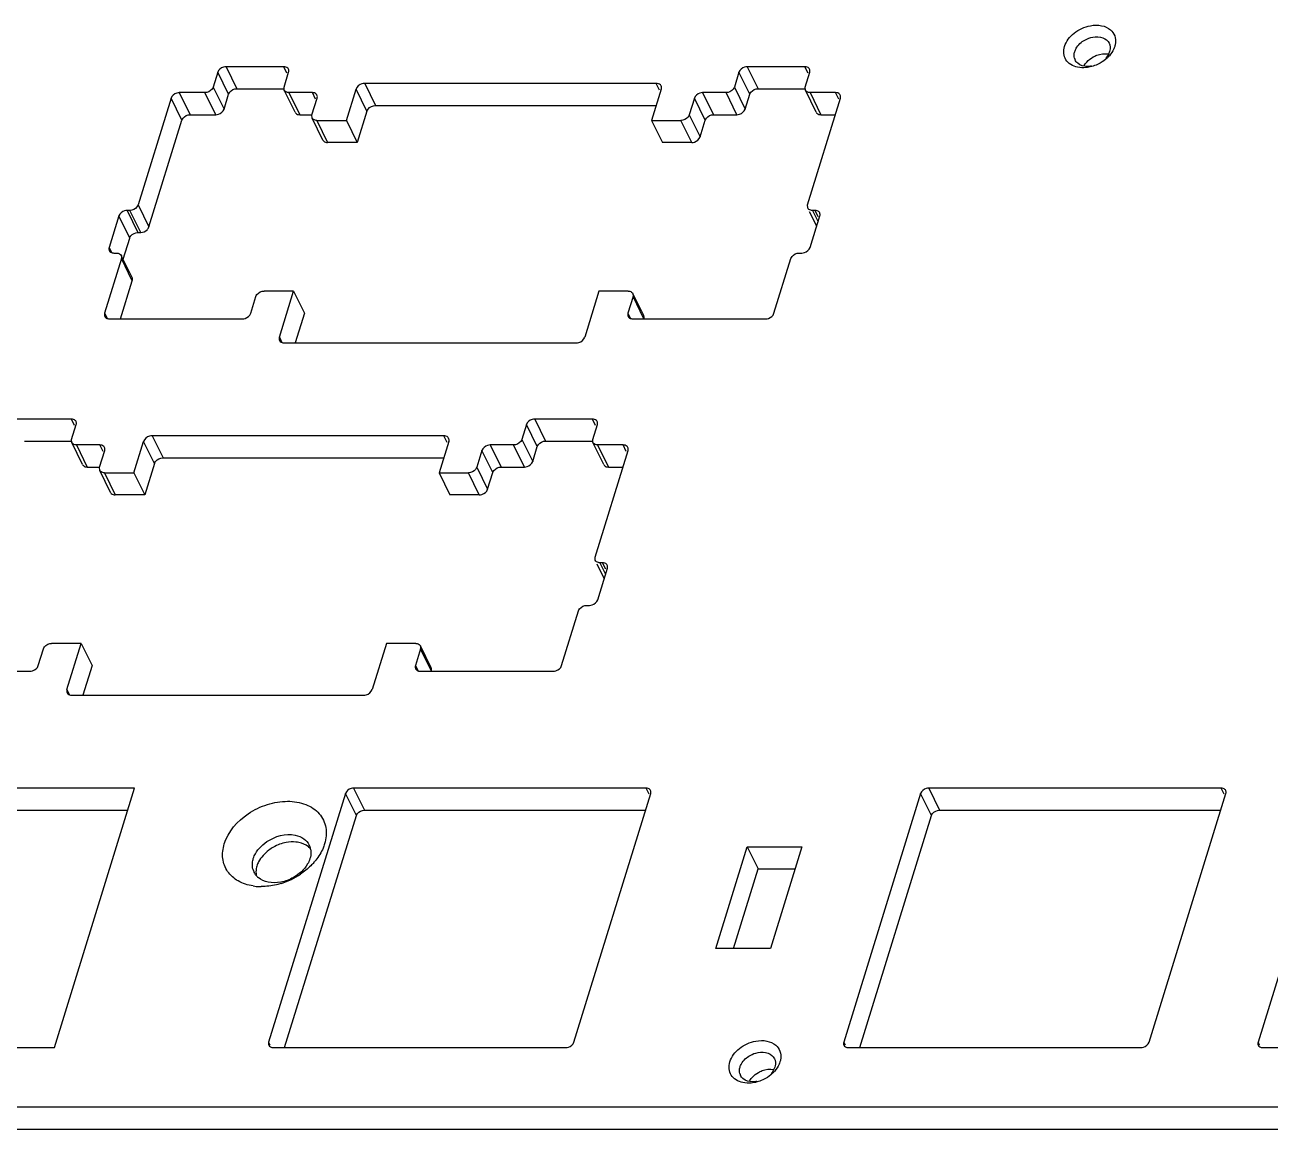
# Model space of a CAD drawing. Header units: millimetres. Extents: x 491 to 1718, y -1006 to -146.
# Drawn here: x 1359.1 to 1411.7, y -400.4 to -353.7 of the extents above; entities that cross this region are included whole.
import ezdxf

# ---------------------------------------------------------------- set-up
doc = ezdxf.new("R2010")
doc.units = ezdxf.units.MM
doc.layers.get('0').update_dxf_attribs({"lineweight": 30})

msp = doc.modelspace()

# ---------------------------------------------------------------- linework, layer by layer
at = {"color": 7, "linetype": 'Continuous'}
for p, q in [((1370.055, -355.477), (1367.614, -355.477)), ((1367.614, -355.477), (1368.072, -356.409)), ((1370.187, -355.747), (1370.055, -355.477)), ((1392.068, -355.477), (1389.627, -355.477)), ((1389.627, -355.477), (1390.085, -356.409)), ((1392.201, -355.747), (1392.068, -355.477)), ((1367.265, -355.712), (1367.071, -356.339)), ((1367.723, -356.644), (1367.265, -355.712)), ((1370.065, -356.339), (1370.258, -355.712)), ((1389.278, -355.712), (1389.085, -356.339)), ((1389.736, -356.644), (1389.278, -355.712)), ((1392.078, -356.339), (1392.272, -355.712)), ((1366.722, -356.574), (1365.64, -356.574)), ((1365.64, -356.574), (1366.098, -357.506)), ((1367.18, -357.506), (1366.722, -356.574)), ((1367.071, -356.339), (1367.529, -357.271)), ((1368.072, -356.409), (1370.065, -356.409)), ((1370.072, -356.471), (1370.065, -356.339)), ((1370.529, -357.403), (1370.072, -356.471)), ((1371.259, -356.574), (1370.269, -356.574)), ((1370.269, -356.574), (1370.726, -357.506)), ((1371.391, -356.843), (1371.259, -356.574)), ((1372.696, -357.749), (1373.104, -356.429)), ((1373.562, -357.361), (1373.104, -356.429)), ((1385.785, -356.182), (1373.47, -356.182)), ((1373.47, -356.182), (1373.928, -357.114)), ((1385.999, -356.429), (1385.591, -357.749)), ((1385.924, -356.465), (1385.785, -356.182)), ((1388.736, -356.574), (1387.746, -356.574)), ((1387.746, -356.574), (1388.203, -357.506)), ((1389.193, -357.506), (1388.736, -356.574)), ((1389.085, -356.339), (1389.542, -357.271)), ((1390.085, -356.409), (1392.078, -356.409)), ((1392.085, -356.471), (1392.078, -356.339)), ((1392.543, -357.403), (1392.085, -356.471)), ((1393.364, -356.574), (1392.282, -356.574)), ((1392.282, -356.574), (1392.739, -357.506)), ((1393.497, -356.843), (1393.364, -356.574)), ((1365.291, -356.809), (1363.899, -361.313)), ((1365.749, -357.741), (1365.291, -356.809)), ((1367.529, -357.271), (1367.723, -356.644)), ((1371.244, -357.514), (1371.462, -356.809)), ((1373.928, -357.114), (1385.787, -357.114)), ((1387.397, -356.809), (1387.179, -357.514)), ((1387.854, -357.741), (1387.397, -356.809)), ((1389.542, -357.271), (1389.736, -356.644)), ((1392.176, -361.313), (1393.568, -356.809)), ((1366.098, -357.506), (1367.18, -357.506)), ((1370.726, -357.506), (1371.244, -357.506)), ((1371.251, -357.646), (1371.244, -357.514)), ((1371.709, -358.578), (1371.251, -357.646)), ((1373.562, -357.361), (1373.154, -358.681)), ((1387.179, -357.514), (1387.636, -358.446)), ((1388.203, -357.506), (1389.193, -357.506)), ((1392.739, -357.506), (1393.352, -357.506)), ((1364.357, -362.245), (1365.749, -357.741)), ((1371.448, -357.749), (1372.696, -357.749)), ((1371.448, -357.749), (1371.906, -358.681)), ((1372.696, -357.749), (1373.154, -358.681)), ((1385.591, -357.749), (1386.83, -357.749)), ((1385.591, -357.749), (1386.049, -358.681)), ((1387.287, -358.681), (1386.83, -357.749)), ((1387.636, -358.446), (1387.854, -357.741)), ((1373.154, -358.681), (1371.906, -358.681)), ((1387.287, -358.681), (1386.049, -358.681)), ((1363.899, -361.313), (1364.357, -362.245)), ((1392.183, -361.445), (1392.176, -361.313)), ((1363.086, -361.783), (1362.675, -363.114)), ((1363.544, -362.715), (1363.086, -361.783)), ((1363.55, -361.548), (1363.435, -361.548)), ((1363.435, -361.548), (1363.893, -362.48)), ((1364.008, -362.48), (1363.55, -361.548)), ((1392.563, -362.22), (1392.262, -361.605)), ((1392.287, -363.114), (1392.698, -361.783)), ((1392.495, -361.548), (1392.38, -361.548)), ((1392.38, -361.548), (1392.62, -362.037)), ((1392.627, -361.818), (1392.495, -361.548)), ((1363.268, -363.609), (1363.544, -362.715)), ((1363.893, -362.48), (1364.008, -362.48)), ((1362.675, -363.114), (1362.777, -363.323)), ((1362.879, -363.349), (1362.994, -363.349)), ((1363.648, -364.385), (1363.19, -363.452)), ((1363.191, -363.452), (1363.197, -363.584)), ((1391.823, -363.349), (1391.938, -363.349)), ((1363.197, -363.584), (1362.483, -365.895)), ((1363.655, -364.517), (1363.197, -363.584)), ((1390.76, -365.895), (1391.474, -363.584)), ((1363.156, -366.13), (1363.655, -364.517)), ((1370.469, -364.955), (1369.221, -364.955)), ((1369.868, -366.902), (1370.469, -364.955)), ((1370.469, -364.955), (1370.927, -365.888)), ((1383.364, -364.955), (1382.763, -366.902)), ((1384.603, -364.955), (1383.364, -364.955)), ((1368.654, -365.895), (1368.872, -365.19)), ((1384.807, -365.19), (1384.589, -365.895)), ((1385.257, -365.99), (1384.8, -365.058)), ((1384.8, -365.058), (1384.807, -365.19)), ((1385.264, -366.123), (1384.807, -365.19)), ((1362.483, -365.895), (1362.586, -366.104)), ((1370.927, -365.888), (1370.537, -367.148)), ((1384.589, -365.895), (1384.691, -366.104)), ((1362.687, -366.13), (1368.305, -366.13)), ((1384.792, -366.13), (1390.411, -366.13)), ((1369.868, -366.902), (1369.976, -367.123)), ((1370.082, -367.148), (1382.396, -367.148)), ((1361.08, -370.36), (1358.64, -370.36)), ((1361.213, -370.63), (1361.08, -370.36)), ((1361.091, -371.222), (1361.284, -370.595)), ((1380.304, -370.595), (1380.11, -371.222)), ((1380.762, -371.527), (1380.304, -370.595)), ((1383.094, -370.36), (1380.653, -370.36)), ((1380.653, -370.36), (1381.111, -371.292)), ((1383.226, -370.63), (1383.094, -370.36)), ((1383.104, -371.222), (1383.298, -370.595)), ((1359.097, -371.292), (1361.091, -371.292)), ((1361.097, -371.354), (1361.091, -371.222)), ((1361.555, -372.286), (1361.098, -371.354)), ((1363.722, -372.632), (1364.13, -371.312)), ((1364.587, -372.244), (1364.13, -371.312)), ((1376.811, -371.065), (1364.496, -371.065)), ((1364.496, -371.065), (1364.954, -371.997)), ((1377.025, -371.312), (1376.617, -372.632)), ((1376.95, -371.349), (1376.811, -371.065)), ((1380.11, -371.222), (1380.568, -372.154)), ((1381.111, -371.292), (1383.104, -371.292)), ((1383.111, -371.354), (1383.104, -371.222)), ((1383.568, -372.286), (1383.111, -371.354)), ((1362.284, -371.457), (1361.294, -371.457)), ((1361.294, -371.457), (1361.752, -372.389)), ((1362.27, -372.397), (1362.488, -371.692)), ((1362.417, -371.727), (1362.284, -371.457)), ((1378.422, -371.692), (1378.205, -372.397)), ((1378.88, -372.624), (1378.422, -371.692)), ((1379.761, -371.457), (1378.771, -371.457)), ((1378.771, -371.457), (1379.229, -372.389)), ((1380.219, -372.389), (1379.761, -371.457)), ((1380.568, -372.154), (1380.762, -371.527)), ((1383.202, -376.196), (1384.594, -371.692)), ((1384.39, -371.457), (1383.308, -371.457)), ((1383.308, -371.457), (1383.765, -372.389)), ((1384.522, -371.727), (1384.39, -371.457)), ((1361.752, -372.389), (1362.27, -372.389)), ((1362.277, -372.529), (1362.27, -372.397)), ((1364.587, -372.244), (1364.179, -373.564)), ((1364.954, -371.997), (1376.813, -371.997)), ((1378.205, -372.397), (1378.662, -373.329)), ((1379.229, -372.389), (1380.219, -372.389)), ((1383.765, -372.389), (1384.378, -372.389)), ((1362.735, -373.461), (1362.277, -372.529)), ((1362.474, -372.632), (1363.722, -372.632)), ((1362.474, -372.632), (1362.931, -373.564)), ((1363.722, -372.632), (1364.179, -373.564)), ((1376.617, -372.632), (1377.856, -372.632)), ((1376.617, -372.632), (1377.074, -373.564)), ((1378.313, -373.564), (1377.856, -372.632)), ((1378.662, -373.329), (1378.88, -372.624)), ((1364.179, -373.564), (1362.931, -373.564)), ((1378.313, -373.564), (1377.074, -373.564)), ((1383.208, -376.328), (1383.202, -376.196)), ((1383.589, -377.103), (1383.287, -376.489)), ((1383.52, -376.431), (1383.405, -376.431)), ((1383.405, -376.431), (1383.646, -376.92)), ((1383.653, -376.701), (1383.52, -376.431)), ((1383.313, -377.998), (1383.724, -376.666)), ((1381.786, -380.778), (1382.5, -378.468)), ((1382.849, -378.233), (1382.964, -378.233)), ((1359.68, -380.778), (1359.898, -380.073)), ((1361.495, -379.838), (1360.247, -379.838)), ((1360.893, -381.785), (1361.495, -379.838)), ((1361.495, -379.838), (1361.952, -380.771)), ((1374.39, -379.838), (1373.788, -381.785)), ((1375.629, -379.838), (1374.39, -379.838)), ((1375.832, -380.073), (1375.614, -380.778)), ((1376.283, -380.874), (1375.825, -379.941)), ((1375.825, -379.941), (1375.832, -380.073)), ((1376.29, -381.006), (1375.832, -380.073)), ((1361.952, -380.771), (1361.563, -382.032)), ((1375.614, -380.778), (1375.717, -380.987)), ((1353.713, -381.013), (1359.331, -381.013)), ((1375.818, -381.013), (1381.437, -381.013)), ((1360.893, -381.785), (1361.002, -382.006)), ((1361.107, -382.032), (1373.422, -382.032)), ((1363.752, -385.948), (1351.128, -385.948)), ((1360.363, -396.915), (1363.752, -385.948)), ((1385.355, -385.948), (1373.004, -385.948)), ((1373.004, -385.948), (1373.461, -386.881)), ((1385.485, -386.214), (1385.355, -385.948)), ((1409.648, -385.948), (1397.297, -385.948)), ((1397.297, -385.948), (1397.754, -386.881)), ((1409.778, -386.214), (1409.648, -385.948)), ((1372.661, -386.179), (1369.414, -396.684)), ((1373.118, -387.112), (1372.661, -386.179)), ((1382.309, -396.684), (1385.555, -386.179)), ((1396.953, -386.179), (1393.707, -396.684)), ((1397.411, -387.112), (1396.953, -386.179)), ((1406.602, -396.684), (1409.848, -386.179)), ((1414.454, -386.179), (1411.208, -396.684)), ((1351.586, -386.881), (1363.463, -386.881)), ((1370.089, -396.915), (1373.118, -387.112)), ((1373.461, -386.881), (1385.339, -386.881)), ((1394.382, -396.915), (1397.411, -387.112)), ((1397.754, -386.881), (1409.632, -386.881)), ((1388.305, -392.722), (1389.63, -388.432)), ((1389.63, -388.432), (1391.933, -388.432)), ((1389.63, -388.432), (1390.088, -389.365)), ((1391.933, -388.432), (1390.607, -392.722)), ((1389.05, -392.722), (1390.088, -389.365)), ((1390.088, -389.365), (1391.645, -389.365)), ((1390.607, -392.722), (1388.305, -392.722)), ((1347.739, -396.915), (1360.363, -396.915)), ((1369.414, -396.684), (1369.467, -396.791)), ((1369.615, -396.915), (1381.966, -396.915)), ((1393.707, -396.684), (1393.76, -396.791)), ((1393.908, -396.915), (1406.259, -396.915)), ((1411.208, -396.684), (1411.26, -396.791)), ((1411.408, -396.915), (1423.759, -396.915)), ((1516.103, -399.423), (1125.02, -399.423)), ((1125.478, -400.355), (1516.561, -400.355))]:
    msp.add_line(p, q, dxfattribs=at)
for centre, radius, start, end in [((1403.858, -355.01), 0.418, 194.356, 206.1409), ((1370.515, -388.66), 0.685, 10.8641, 26.0885), ((1369.406, -387.411), 2.551, 318.6461, 321.4986), ((1369.406, -389.205), 0.68, 194.3459, 206.141), ((1369.444, -389.174), 0.729, 220.5336, 229.4494), ((1368.989, -386.947), 3.178, 287.6808, 303.9148), ((1369.088, -387.879), 2.232, 261.469, 264.9558), ((1369.1, -387.732), 2.38, 264.9707, 270.0306), ((1389.719, -397.901), 0.418, 194.356, 206.1409)]:
    msp.add_arc(centre, radius, start, end, dxfattribs=at)
for points, knots in [([(1403.034, -354.624), (1403.103, -354.403), (1403.423, -353.998), (1403.881, -353.791), (1404.129, -353.746)], [0, 0, 0, 0, 0.476961, 1, 1, 1, 1]), ([(1404.129, -353.746), (1404.284, -353.717), (1404.585, -353.709), (1404.868, -353.831), (1404.972, -353.919)], [0, 0, 0, 0, 0.534997, 1, 1, 1, 1]), ([(1404.972, -353.919), (1405.051, -353.987), (1405.181, -354.169), (1405.196, -354.39), (1405.182, -354.496)], [0, 0, 0, 0, 0.493201, 1, 1, 1, 1]), ([(1403.464, -354.841), (1403.479, -354.793), (1403.57, -354.591), (1403.745, -354.434), (1403.892, -354.351)], [0, 0, 0, 0, 0.230397, 1, 1, 1, 1]), ([(1404.225, -354.23), (1404.365, -354.205), (1404.639, -354.205), (1404.867, -354.383), (1404.919, -354.489)], [0, 0, 0, 0, 0.546134, 1, 1, 1, 1]), ([(1403.587, -355.502), (1403.484, -355.481), (1403.292, -355.41), (1403.073, -355.2), (1402.979, -354.916), (1403.005, -354.719), (1403.034, -354.624)], [0, 0, 0, 0, 0.26673, 0.508909, 0.746122, 1, 1, 1, 1]), ([(1403.453, -355.113), (1403.436, -355.048), (1403.435, -354.953), (1403.457, -354.864), (1403.464, -354.841)], [0, 0, 0, 0, 0.737903, 1, 1, 1, 1]), ([(1404.243, -355.066), (1404.293, -355.038), (1404.491, -354.946), (1404.721, -354.914), (1404.88, -354.941)], [0, 0, 0, 0, 0.262448, 1, 1, 1, 1]), ([(1404.927, -355.015), (1404.9, -355.045), (1404.784, -355.166), (1404.647, -355.266), (1404.536, -355.328)], [0, 0, 0, 0, 0.24409, 1, 1, 1, 1]), ([(1404.937, -354.841), (1404.93, -354.865), (1404.893, -354.963), (1404.833, -355.053), (1404.78, -355.113)], [0, 0, 0, 0, 0.236531, 1, 1, 1, 1]), ([(1405.153, -354.624), (1405.142, -354.658), (1405.089, -354.799), (1405.003, -354.928), (1404.927, -355.015)], [0, 0, 0, 0, 0.23653, 1, 1, 1, 1]), ([(1367.614, -355.477), (1367.576, -355.477), (1367.434, -355.5), (1367.297, -355.609), (1367.265, -355.712)], [0, 0, 0, 0, 0.258957, 1, 1, 1, 1]), ([(1370.251, -355.58), (1370.244, -355.564), (1370.198, -355.501), (1370.114, -355.477), (1370.055, -355.477)], [0, 0, 0, 0, 0.230371, 1, 1, 1, 1]), ([(1389.627, -355.477), (1389.59, -355.477), (1389.447, -355.5), (1389.31, -355.609), (1389.278, -355.712)], [0, 0, 0, 0, 0.258957, 1, 1, 1, 1]), ([(1392.265, -355.58), (1392.257, -355.564), (1392.211, -355.501), (1392.127, -355.477), (1392.068, -355.477)], [0, 0, 0, 0, 0.230371, 1, 1, 1, 1]), ([(1404.058, -355.502), (1404.017, -355.509), (1403.861, -355.531), (1403.701, -355.526), (1403.587, -355.502)], [0, 0, 0, 0, 0.261057, 1, 1, 1, 1]), ([(1404.176, -355.452), (1404.12, -355.462), (1403.919, -355.483), (1403.701, -355.427), (1403.59, -355.331)], [0, 0, 0, 0, 0.278584, 1, 1, 1, 1]), ([(1365.64, -356.574), (1365.603, -356.574), (1365.46, -356.597), (1365.323, -356.706), (1365.291, -356.809)], [0, 0, 0, 0, 0.258957, 1, 1, 1, 1]), ([(1367.071, -356.339), (1367.061, -356.371), (1366.988, -356.499), (1366.834, -356.574), (1366.722, -356.574)], [0, 0, 0, 0, 0.234574, 1, 1, 1, 1]), ([(1367.723, -356.644), (1367.733, -356.612), (1367.806, -356.483), (1367.96, -356.409), (1368.072, -356.409)], [0, 0, 0, 0, 0.234574, 1, 1, 1, 1]), ([(1370.269, -356.574), (1370.247, -356.574), (1370.172, -356.567), (1370.096, -356.52), (1370.072, -356.471)], [0, 0, 0, 0, 0.283064, 1, 1, 1, 1]), ([(1371.455, -356.676), (1371.448, -356.661), (1371.402, -356.597), (1371.317, -356.574), (1371.259, -356.574)], [0, 0, 0, 0, 0.230371, 1, 1, 1, 1]), ([(1373.47, -356.182), (1373.431, -356.182), (1373.281, -356.207), (1373.137, -356.321), (1373.104, -356.429)], [0, 0, 0, 0, 0.259073, 1, 1, 1, 1]), ([(1385.992, -356.29), (1385.984, -356.273), (1385.936, -356.207), (1385.847, -356.182), (1385.785, -356.182)], [0, 0, 0, 0, 0.230739, 1, 1, 1, 1]), ([(1387.746, -356.574), (1387.708, -356.574), (1387.565, -356.597), (1387.428, -356.706), (1387.397, -356.809)], [0, 0, 0, 0, 0.258957, 1, 1, 1, 1]), ([(1389.085, -356.339), (1389.075, -356.371), (1389.002, -356.499), (1388.847, -356.574), (1388.736, -356.574)], [0, 0, 0, 0, 0.234574, 1, 1, 1, 1]), ([(1389.736, -356.644), (1389.746, -356.612), (1389.819, -356.483), (1389.974, -356.409), (1390.085, -356.409)], [0, 0, 0, 0, 0.234574, 1, 1, 1, 1]), ([(1392.282, -356.574), (1392.26, -356.574), (1392.185, -356.567), (1392.109, -356.52), (1392.085, -356.471)], [0, 0, 0, 0, 0.283064, 1, 1, 1, 1]), ([(1393.561, -356.676), (1393.553, -356.661), (1393.507, -356.597), (1393.423, -356.574), (1393.364, -356.574)], [0, 0, 0, 0, 0.230371, 1, 1, 1, 1]), ([(1373.562, -357.361), (1373.572, -357.327), (1373.649, -357.192), (1373.811, -357.114), (1373.928, -357.114)], [0, 0, 0, 0, 0.234683, 1, 1, 1, 1]), ([(1365.749, -357.741), (1365.759, -357.708), (1365.832, -357.58), (1365.987, -357.506), (1366.098, -357.506)], [0, 0, 0, 0, 0.234574, 1, 1, 1, 1]), ([(1367.18, -357.506), (1367.217, -357.506), (1367.36, -357.482), (1367.497, -357.373), (1367.529, -357.271)], [0, 0, 0, 0, 0.258957, 1, 1, 1, 1]), ([(1370.529, -357.403), (1370.537, -357.419), (1370.583, -357.482), (1370.667, -357.506), (1370.726, -357.506)], [0, 0, 0, 0, 0.230371, 1, 1, 1, 1]), ([(1371.448, -357.749), (1371.427, -357.749), (1371.351, -357.742), (1371.275, -357.695), (1371.251, -357.646)], [0, 0, 0, 0, 0.283064, 1, 1, 1, 1]), ([(1387.179, -357.514), (1387.169, -357.546), (1387.096, -357.674), (1386.941, -357.749), (1386.83, -357.749)], [0, 0, 0, 0, 0.234574, 1, 1, 1, 1]), ([(1387.854, -357.741), (1387.864, -357.708), (1387.937, -357.58), (1388.092, -357.506), (1388.203, -357.506)], [0, 0, 0, 0, 0.234574, 1, 1, 1, 1]), ([(1389.193, -357.506), (1389.231, -357.506), (1389.374, -357.482), (1389.511, -357.373), (1389.542, -357.271)], [0, 0, 0, 0, 0.258957, 1, 1, 1, 1]), ([(1392.543, -357.403), (1392.55, -357.419), (1392.596, -357.482), (1392.681, -357.506), (1392.739, -357.506)], [0, 0, 0, 0, 0.230371, 1, 1, 1, 1]), ([(1371.709, -358.578), (1371.717, -358.594), (1371.762, -358.657), (1371.847, -358.681), (1371.906, -358.681)], [0, 0, 0, 0, 0.230371, 1, 1, 1, 1]), ([(1387.287, -358.681), (1387.325, -358.681), (1387.468, -358.657), (1387.605, -358.548), (1387.636, -358.446)], [0, 0, 0, 0, 0.258957, 1, 1, 1, 1]), ([(1363.899, -361.313), (1363.889, -361.345), (1363.816, -361.474), (1363.662, -361.548), (1363.55, -361.548)], [0, 0, 0, 0, 0.234574, 1, 1, 1, 1]), ([(1363.435, -361.548), (1363.398, -361.548), (1363.255, -361.571), (1363.118, -361.68), (1363.086, -361.783)], [0, 0, 0, 0, 0.258957, 1, 1, 1, 1]), ([(1392.38, -361.548), (1392.358, -361.548), (1392.283, -361.541), (1392.207, -361.494), (1392.183, -361.445)], [0, 0, 0, 0, 0.283064, 1, 1, 1, 1]), ([(1392.691, -361.65), (1392.684, -361.635), (1392.638, -361.571), (1392.554, -361.548), (1392.495, -361.548)], [0, 0, 0, 0, 0.230371, 1, 1, 1, 1]), ([(1363.544, -362.715), (1363.554, -362.683), (1363.627, -362.554), (1363.782, -362.48), (1363.893, -362.48)], [0, 0, 0, 0, 0.234574, 1, 1, 1, 1]), ([(1391.474, -363.584), (1391.484, -363.552), (1391.557, -363.423), (1391.712, -363.349), (1391.823, -363.349)], [0, 0, 0, 0, 0.234574, 1, 1, 1, 1]), ([(1391.938, -363.349), (1391.976, -363.349), (1392.118, -363.326), (1392.255, -363.217), (1392.287, -363.114)], [0, 0, 0, 0, 0.258957, 1, 1, 1, 1]), ([(1368.872, -365.19), (1368.882, -365.158), (1368.955, -365.029), (1369.11, -364.955), (1369.221, -364.955)], [0, 0, 0, 0, 0.234574, 1, 1, 1, 1]), ([(1384.603, -364.955), (1384.624, -364.955), (1384.7, -364.962), (1384.776, -365.009), (1384.8, -365.058)], [0, 0, 0, 0, 0.283064, 1, 1, 1, 1]), ([(1368.305, -366.13), (1368.343, -366.13), (1368.486, -366.107), (1368.623, -365.998), (1368.654, -365.895)], [0, 0, 0, 0, 0.258957, 1, 1, 1, 1]), ([(1390.411, -366.13), (1390.448, -366.13), (1390.591, -366.107), (1390.728, -365.998), (1390.76, -365.895)], [0, 0, 0, 0, 0.258957, 1, 1, 1, 1]), ([(1382.396, -367.148), (1382.436, -367.148), (1382.586, -367.124), (1382.729, -367.009), (1382.763, -366.902)], [0, 0, 0, 0, 0.259073, 1, 1, 1, 1]), ([(1361.277, -370.463), (1361.269, -370.447), (1361.224, -370.384), (1361.139, -370.36), (1361.08, -370.36)], [0, 0, 0, 0, 0.230371, 1, 1, 1, 1]), ([(1380.653, -370.36), (1380.615, -370.36), (1380.473, -370.384), (1380.336, -370.493), (1380.304, -370.595)], [0, 0, 0, 0, 0.258957, 1, 1, 1, 1]), ([(1383.291, -370.463), (1383.283, -370.447), (1383.237, -370.384), (1383.153, -370.36), (1383.094, -370.36)], [0, 0, 0, 0, 0.230371, 1, 1, 1, 1]), ([(1361.294, -371.457), (1361.273, -371.457), (1361.197, -371.45), (1361.121, -371.403), (1361.098, -371.354)], [0, 0, 0, 0, 0.283064, 1, 1, 1, 1]), ([(1364.496, -371.065), (1364.457, -371.065), (1364.307, -371.09), (1364.163, -371.204), (1364.13, -371.312)], [0, 0, 0, 0, 0.259073, 1, 1, 1, 1]), ([(1377.017, -371.173), (1377.009, -371.156), (1376.961, -371.09), (1376.872, -371.065), (1376.811, -371.065)], [0, 0, 0, 0, 0.230739, 1, 1, 1, 1]), ([(1380.11, -371.222), (1380.1, -371.254), (1380.027, -371.383), (1379.873, -371.457), (1379.761, -371.457)], [0, 0, 0, 0, 0.234574, 1, 1, 1, 1]), ([(1380.762, -371.527), (1380.772, -371.495), (1380.845, -371.367), (1380.999, -371.292), (1381.111, -371.292)], [0, 0, 0, 0, 0.234574, 1, 1, 1, 1]), ([(1383.308, -371.457), (1383.286, -371.457), (1383.211, -371.45), (1383.135, -371.403), (1383.111, -371.354)], [0, 0, 0, 0, 0.283064, 1, 1, 1, 1]), ([(1362.481, -371.56), (1362.473, -371.544), (1362.428, -371.48), (1362.343, -371.457), (1362.284, -371.457)], [0, 0, 0, 0, 0.230371, 1, 1, 1, 1]), ([(1378.771, -371.457), (1378.734, -371.457), (1378.591, -371.48), (1378.454, -371.589), (1378.422, -371.692)], [0, 0, 0, 0, 0.258957, 1, 1, 1, 1]), ([(1384.587, -371.56), (1384.579, -371.544), (1384.533, -371.48), (1384.449, -371.457), (1384.39, -371.457)], [0, 0, 0, 0, 0.230371, 1, 1, 1, 1]), ([(1361.555, -372.286), (1361.563, -372.302), (1361.608, -372.365), (1361.693, -372.389), (1361.752, -372.389)], [0, 0, 0, 0, 0.230371, 1, 1, 1, 1]), ([(1364.587, -372.244), (1364.598, -372.21), (1364.675, -372.075), (1364.837, -371.997), (1364.954, -371.997)], [0, 0, 0, 0, 0.234683, 1, 1, 1, 1]), ([(1378.205, -372.397), (1378.194, -372.429), (1378.121, -372.558), (1377.967, -372.632), (1377.856, -372.632)], [0, 0, 0, 0, 0.234574, 1, 1, 1, 1]), ([(1378.88, -372.624), (1378.89, -372.592), (1378.963, -372.463), (1379.118, -372.389), (1379.229, -372.389)], [0, 0, 0, 0, 0.234574, 1, 1, 1, 1]), ([(1380.219, -372.389), (1380.257, -372.389), (1380.399, -372.366), (1380.536, -372.257), (1380.568, -372.154)], [0, 0, 0, 0, 0.258957, 1, 1, 1, 1]), ([(1383.568, -372.286), (1383.576, -372.302), (1383.622, -372.365), (1383.706, -372.389), (1383.765, -372.389)], [0, 0, 0, 0, 0.230371, 1, 1, 1, 1]), ([(1362.474, -372.632), (1362.452, -372.632), (1362.377, -372.625), (1362.301, -372.578), (1362.277, -372.529)], [0, 0, 0, 0, 0.283064, 1, 1, 1, 1]), ([(1378.313, -373.564), (1378.351, -373.564), (1378.494, -373.541), (1378.63, -373.432), (1378.662, -373.329)], [0, 0, 0, 0, 0.258957, 1, 1, 1, 1]), ([(1362.735, -373.461), (1362.742, -373.477), (1362.788, -373.54), (1362.873, -373.564), (1362.931, -373.564)], [0, 0, 0, 0, 0.230371, 1, 1, 1, 1]), ([(1383.405, -376.431), (1383.384, -376.431), (1383.309, -376.424), (1383.233, -376.377), (1383.209, -376.328)], [0, 0, 0, 0, 0.283064, 1, 1, 1, 1]), ([(1383.717, -376.534), (1383.709, -376.518), (1383.664, -376.455), (1383.579, -376.431), (1383.52, -376.431)], [0, 0, 0, 0, 0.230371, 1, 1, 1, 1]), ([(1382.964, -378.233), (1383.001, -378.233), (1383.144, -378.209), (1383.281, -378.1), (1383.313, -377.998)], [0, 0, 0, 0, 0.258957, 1, 1, 1, 1]), ([(1382.5, -378.468), (1382.51, -378.435), (1382.583, -378.307), (1382.737, -378.233), (1382.849, -378.233)], [0, 0, 0, 0, 0.234574, 1, 1, 1, 1]), ([(1359.898, -380.073), (1359.908, -380.041), (1359.981, -379.912), (1360.136, -379.838), (1360.247, -379.838)], [0, 0, 0, 0, 0.234574, 1, 1, 1, 1]), ([(1375.629, -379.838), (1375.65, -379.838), (1375.725, -379.845), (1375.801, -379.892), (1375.825, -379.941)], [0, 0, 0, 0, 0.283064, 1, 1, 1, 1]), ([(1359.331, -381.013), (1359.369, -381.013), (1359.512, -380.99), (1359.648, -380.881), (1359.68, -380.778)], [0, 0, 0, 0, 0.258957, 1, 1, 1, 1]), ([(1381.437, -381.013), (1381.474, -381.013), (1381.617, -380.99), (1381.754, -380.881), (1381.786, -380.778)], [0, 0, 0, 0, 0.258957, 1, 1, 1, 1]), ([(1373.422, -382.032), (1373.461, -382.032), (1373.611, -382.007), (1373.755, -381.893), (1373.788, -381.785)], [0, 0, 0, 0, 0.259073, 1, 1, 1, 1]), ([(1373.004, -385.948), (1372.967, -385.948), (1372.826, -385.971), (1372.692, -386.079), (1372.661, -386.179)], [0, 0, 0, 0, 0.259073, 1, 1, 1, 1]), ([(1385.549, -386.049), (1385.541, -386.034), (1385.496, -385.972), (1385.413, -385.948), (1385.355, -385.948)], [0, 0, 0, 0, 0.230739, 1, 1, 1, 1]), ([(1397.297, -385.948), (1397.26, -385.948), (1397.119, -385.971), (1396.985, -386.079), (1396.953, -386.179)], [0, 0, 0, 0, 0.259073, 1, 1, 1, 1]), ([(1409.841, -386.049), (1409.834, -386.034), (1409.789, -385.972), (1409.706, -385.948), (1409.648, -385.948)], [0, 0, 0, 0, 0.230739, 1, 1, 1, 1]), ([(1367.54, -388.31), (1367.7, -387.791), (1368.315, -387.1), (1369.337, -386.611), (1370.186, -386.463), (1370.971, -386.584), (1371.588, -386.983), (1371.894, -387.625), (1371.844, -388.09), (1371.776, -388.31)], [0, 0, 0, 0, 0.262751, 0.407557, 0.546977, 0.672912, 0.783953, 0.888434, 1, 1, 1, 1]), ([(1373.118, -387.112), (1373.128, -387.08), (1373.2, -386.954), (1373.352, -386.881), (1373.461, -386.881)], [0, 0, 0, 0, 0.234683, 1, 1, 1, 1]), ([(1397.411, -387.112), (1397.421, -387.08), (1397.493, -386.954), (1397.645, -386.881), (1397.754, -386.881)], [0, 0, 0, 0, 0.234683, 1, 1, 1, 1]), ([(1369.021, -388.49), (1369.113, -388.384), (1369.529, -388.023), (1370.135, -387.856), (1370.536, -387.939)], [0, 0, 0, 0, 0.256075, 1, 1, 1, 1]), ([(1370.536, -387.939), (1370.664, -387.965), (1370.904, -388.058), (1371.078, -388.253), (1371.13, -388.359)], [0, 0, 0, 0, 0.52519, 1, 1, 1, 1]), ([(1368.757, -390.086), (1368.537, -390.053), (1368.124, -389.926), (1367.643, -389.508), (1367.427, -388.92), (1367.478, -388.508), (1367.54, -388.31)], [0, 0, 0, 0, 0.269713, 0.512526, 0.747867, 1, 1, 1, 1]), ([(1368.766, -388.932), (1368.778, -388.893), (1368.838, -388.733), (1368.935, -388.588), (1369.021, -388.49)], [0, 0, 0, 0, 0.236528, 1, 1, 1, 1]), ([(1369.615, -388.446), (1369.547, -388.484), (1369.298, -388.646), (1369.088, -388.876), (1368.988, -389.071)], [0, 0, 0, 0, 0.263032, 1, 1, 1, 1]), ([(1370.689, -388.25), (1370.647, -388.241), (1370.47, -388.215), (1370.289, -388.225), (1370.156, -388.25)], [0, 0, 0, 0, 0.239177, 1, 1, 1, 1]), ([(1371.188, -388.527), (1371.159, -388.492), (1371.02, -388.358), (1370.833, -388.279), (1370.689, -388.25)], [0, 0, 0, 0, 0.23644, 1, 1, 1, 1]), ([(1371.776, -388.31), (1371.758, -388.37), (1371.667, -388.616), (1371.527, -388.843), (1371.402, -388.999)], [0, 0, 0, 0, 0.238076, 1, 1, 1, 1]), ([(1368.727, -389.242), (1368.722, -389.165), (1368.731, -389.059), (1368.758, -388.957), (1368.766, -388.932)], [0, 0, 0, 0, 0.741648, 1, 1, 1, 1]), ([(1371.16, -388.932), (1371.136, -389.01), (1370.987, -389.338), (1370.703, -389.593), (1370.463, -389.728)], [0, 0, 0, 0, 0.230394, 1, 1, 1, 1]), ([(1371.321, -389.097), (1371.281, -389.142), (1371.111, -389.322), (1370.917, -389.48), (1370.762, -389.584)], [0, 0, 0, 0, 0.244872, 1, 1, 1, 1]), ([(1368.918, -389.242), (1368.908, -389.276), (1368.875, -389.407), (1368.872, -389.546), (1368.891, -389.644)], [0, 0, 0, 0, 0.260929, 1, 1, 1, 1]), ([(1369.922, -389.924), (1369.748, -389.956), (1369.408, -389.966), (1369.088, -389.828), (1368.971, -389.728)], [0, 0, 0, 0, 0.534982, 1, 1, 1, 1]), ([(1369.954, -389.975), (1369.884, -389.997), (1369.606, -390.074), (1369.316, -390.112), (1369.101, -390.112)], [0, 0, 0, 0, 0.256675, 1, 1, 1, 1]), ([(1381.966, -396.915), (1382.003, -396.915), (1382.143, -396.892), (1382.278, -396.785), (1382.309, -396.684)], [0, 0, 0, 0, 0.259073, 1, 1, 1, 1]), ([(1388.896, -397.515), (1388.964, -397.295), (1389.284, -396.89), (1389.742, -396.683), (1389.991, -396.637)], [0, 0, 0, 0, 0.476961, 1, 1, 1, 1]), ([(1389.991, -396.637), (1390.145, -396.609), (1390.446, -396.601), (1390.729, -396.722), (1390.833, -396.811)], [0, 0, 0, 0, 0.534997, 1, 1, 1, 1]), ([(1390.087, -397.122), (1390.226, -397.096), (1390.5, -397.097), (1390.728, -397.275), (1390.78, -397.381)], [0, 0, 0, 0, 0.546134, 1, 1, 1, 1]), ([(1390.833, -396.811), (1390.912, -396.879), (1391.042, -397.06), (1391.058, -397.281), (1391.043, -397.387)], [0, 0, 0, 0, 0.493201, 1, 1, 1, 1]), ([(1406.259, -396.915), (1406.296, -396.915), (1406.436, -396.892), (1406.571, -396.785), (1406.602, -396.684)], [0, 0, 0, 0, 0.259073, 1, 1, 1, 1]), ([(1389.448, -398.394), (1389.345, -398.372), (1389.153, -398.301), (1388.935, -398.091), (1388.841, -397.808), (1388.866, -397.611), (1388.896, -397.515)], [0, 0, 0, 0, 0.26673, 0.508909, 0.746122, 1, 1, 1, 1]), ([(1389.325, -397.733), (1389.34, -397.685), (1389.431, -397.483), (1389.606, -397.326), (1389.754, -397.243)], [0, 0, 0, 0, 0.230397, 1, 1, 1, 1]), ([(1391.014, -397.515), (1391.004, -397.55), (1390.95, -397.691), (1390.864, -397.819), (1390.789, -397.906)], [0, 0, 0, 0, 0.23653, 1, 1, 1, 1]), ([(1389.314, -398.005), (1389.297, -397.94), (1389.296, -397.845), (1389.318, -397.756), (1389.325, -397.733)], [0, 0, 0, 0, 0.737903, 1, 1, 1, 1]), ([(1390.105, -397.958), (1390.155, -397.93), (1390.353, -397.838), (1390.582, -397.805), (1390.741, -397.832)], [0, 0, 0, 0, 0.262448, 1, 1, 1, 1]), ([(1390.789, -397.906), (1390.762, -397.937), (1390.646, -398.058), (1390.508, -398.158), (1390.398, -398.22)], [0, 0, 0, 0, 0.24409, 1, 1, 1, 1]), ([(1390.799, -397.733), (1390.791, -397.757), (1390.754, -397.855), (1390.694, -397.944), (1390.642, -398.005)], [0, 0, 0, 0, 0.236531, 1, 1, 1, 1]), ([(1389.919, -398.394), (1389.879, -398.401), (1389.723, -398.423), (1389.562, -398.417), (1389.448, -398.394)], [0, 0, 0, 0, 0.261057, 1, 1, 1, 1]), ([(1390.037, -398.344), (1389.981, -398.354), (1389.781, -398.375), (1389.562, -398.318), (1389.451, -398.223)], [0, 0, 0, 0, 0.278584, 1, 1, 1, 1])]:
    msp.add_open_spline(points, degree=3, knots=knots, dxfattribs=at)
for points in [[(1403.892, -354.351), (1403.995, -354.294), (1404.109, -354.252), (1404.225, -354.23)], [(1404.919, -354.489), (1404.938, -354.528), (1404.951, -354.57), (1404.957, -354.612)], [(1405.182, -354.496), (1405.176, -354.539), (1405.166, -354.582), (1405.153, -354.624)], [(1404.957, -354.612), (1404.968, -354.688), (1404.96, -354.768), (1404.937, -354.841)], [(1403.59, -355.331), (1403.545, -355.293), (1403.508, -355.246), (1403.482, -355.194)], [(1403.858, -355.45), (1403.889, -355.39), (1403.927, -355.335), (1403.971, -355.284)], [(1403.971, -355.284), (1404.048, -355.197), (1404.142, -355.123), (1404.243, -355.066)], [(1404.536, -355.328), (1404.388, -355.411), (1404.225, -355.471), (1404.058, -355.502)], [(1370.258, -355.712), (1370.271, -355.67), (1370.271, -355.619), (1370.251, -355.58)], [(1392.272, -355.712), (1392.285, -355.67), (1392.284, -355.619), (1392.265, -355.58)], [(1385.999, -356.429), (1386.013, -356.384), (1386.012, -356.331), (1385.992, -356.29)], [(1371.462, -356.809), (1371.475, -356.766), (1371.475, -356.716), (1371.455, -356.676)], [(1393.568, -356.809), (1393.581, -356.766), (1393.58, -356.716), (1393.561, -356.676)], [(1392.698, -361.783), (1392.711, -361.74), (1392.711, -361.69), (1392.691, -361.65)], [(1364.008, -362.48), (1364.105, -362.48), (1364.207, -362.436), (1364.277, -362.369)], [(1364.277, -362.369), (1364.312, -362.335), (1364.342, -362.292), (1364.357, -362.245)], [(1362.675, -363.114), (1362.662, -363.156), (1362.662, -363.207), (1362.682, -363.246)], [(1362.682, -363.246), (1362.695, -363.274), (1362.718, -363.298), (1362.744, -363.314)], [(1362.744, -363.314), (1362.783, -363.339), (1362.832, -363.349), (1362.879, -363.349)], [(1362.994, -363.349), (1363.037, -363.349), (1363.082, -363.358), (1363.119, -363.379)], [(1363.119, -363.379), (1363.149, -363.396), (1363.176, -363.422), (1363.19, -363.452)], [(1363.655, -364.517), (1363.668, -364.475), (1363.667, -364.424), (1363.648, -364.385)], [(1362.483, -365.895), (1362.47, -365.937), (1362.471, -365.988), (1362.49, -366.027)], [(1362.49, -366.027), (1362.504, -366.055), (1362.526, -366.079), (1362.552, -366.095)], [(1362.552, -366.095), (1362.592, -366.119), (1362.641, -366.13), (1362.687, -366.13)], [(1384.589, -365.895), (1384.576, -365.937), (1384.576, -365.988), (1384.596, -366.027)], [(1384.596, -366.027), (1384.609, -366.055), (1384.632, -366.079), (1384.658, -366.095)], [(1384.658, -366.095), (1384.697, -366.119), (1384.746, -366.13), (1384.792, -366.13)], [(1385.264, -366.123), (1385.277, -366.08), (1385.277, -366.03), (1385.257, -365.99)], [(1369.868, -366.902), (1369.854, -366.946), (1369.855, -366.999), (1369.875, -367.04)], [(1369.875, -367.04), (1369.89, -367.071), (1369.917, -367.098), (1369.946, -367.115)], [(1369.946, -367.115), (1369.987, -367.138), (1370.035, -367.148), (1370.082, -367.148)], [(1361.284, -370.595), (1361.297, -370.553), (1361.297, -370.503), (1361.277, -370.463)], [(1383.298, -370.595), (1383.311, -370.553), (1383.31, -370.503), (1383.291, -370.463)], [(1377.025, -371.312), (1377.038, -371.268), (1377.038, -371.215), (1377.017, -371.173)], [(1362.488, -371.692), (1362.501, -371.65), (1362.5, -371.599), (1362.481, -371.56)], [(1384.594, -371.692), (1384.607, -371.65), (1384.606, -371.599), (1384.587, -371.56)], [(1383.724, -376.666), (1383.737, -376.624), (1383.737, -376.573), (1383.717, -376.534)], [(1375.614, -380.778), (1375.601, -380.82), (1375.602, -380.871), (1375.621, -380.91)], [(1375.621, -380.91), (1375.635, -380.938), (1375.658, -380.962), (1375.683, -380.978)], [(1375.683, -380.978), (1375.723, -381.003), (1375.772, -381.013), (1375.818, -381.013)], [(1376.29, -381.006), (1376.303, -380.964), (1376.302, -380.913), (1376.283, -380.874)], [(1360.893, -381.785), (1360.88, -381.829), (1360.88, -381.882), (1360.901, -381.924)], [(1360.901, -381.924), (1360.916, -381.955), (1360.942, -381.981), (1360.972, -381.998)], [(1360.972, -381.998), (1361.012, -382.022), (1361.061, -382.032), (1361.107, -382.032)], [(1385.555, -386.179), (1385.568, -386.138), (1385.568, -386.088), (1385.549, -386.049)], [(1409.848, -386.179), (1409.861, -386.138), (1409.861, -386.088), (1409.841, -386.049)], [(1370.156, -388.25), (1369.967, -388.284), (1369.782, -388.352), (1369.615, -388.446)], [(1371.201, -388.659), (1371.202, -388.751), (1371.188, -388.844), (1371.16, -388.932)], [(1371.188, -388.531), (1371.196, -388.573), (1371.2, -388.616), (1371.201, -388.659)], [(1368.988, -389.071), (1368.96, -389.126), (1368.936, -389.184), (1368.918, -389.242)], [(1368.748, -389.373), (1368.737, -389.33), (1368.73, -389.286), (1368.727, -389.242)], [(1368.89, -389.648), (1368.853, -389.604), (1368.821, -389.556), (1368.796, -389.504)], [(1370.463, -389.728), (1370.296, -389.822), (1370.111, -389.89), (1369.922, -389.924)], [(1369.414, -396.684), (1369.402, -396.725), (1369.402, -396.775), (1369.421, -396.814)], [(1369.421, -396.814), (1369.435, -396.843), (1369.46, -396.868), (1369.488, -396.884)], [(1369.488, -396.884), (1369.526, -396.905), (1369.571, -396.915), (1369.615, -396.915)], [(1389.754, -397.243), (1389.857, -397.185), (1389.97, -397.143), (1390.087, -397.122)], [(1393.707, -396.684), (1393.695, -396.725), (1393.695, -396.775), (1393.714, -396.814)], [(1393.714, -396.814), (1393.728, -396.843), (1393.753, -396.868), (1393.781, -396.884)], [(1393.781, -396.884), (1393.819, -396.905), (1393.864, -396.915), (1393.908, -396.915)], [(1411.208, -396.684), (1411.195, -396.725), (1411.195, -396.775), (1411.214, -396.814)], [(1411.214, -396.814), (1411.229, -396.843), (1411.253, -396.868), (1411.281, -396.884)], [(1411.281, -396.884), (1411.319, -396.905), (1411.364, -396.915), (1411.408, -396.915)], [(1390.78, -397.381), (1390.799, -397.419), (1390.812, -397.461), (1390.818, -397.504)], [(1390.818, -397.504), (1390.83, -397.58), (1390.821, -397.66), (1390.799, -397.733)], [(1391.043, -397.387), (1391.037, -397.431), (1391.027, -397.474), (1391.014, -397.515)], [(1389.451, -398.223), (1389.407, -398.185), (1389.369, -398.138), (1389.344, -398.085)], [(1389.719, -398.341), (1389.75, -398.282), (1389.789, -398.226), (1389.833, -398.176)], [(1389.833, -398.176), (1389.909, -398.088), (1390.003, -398.015), (1390.105, -397.958)], [(1390.398, -398.22), (1390.25, -398.303), (1390.086, -398.363), (1389.919, -398.394)]]:
    msp.add_open_spline(points, degree=3, dxfattribs=at)

doc.saveas('drawing.dxf')
